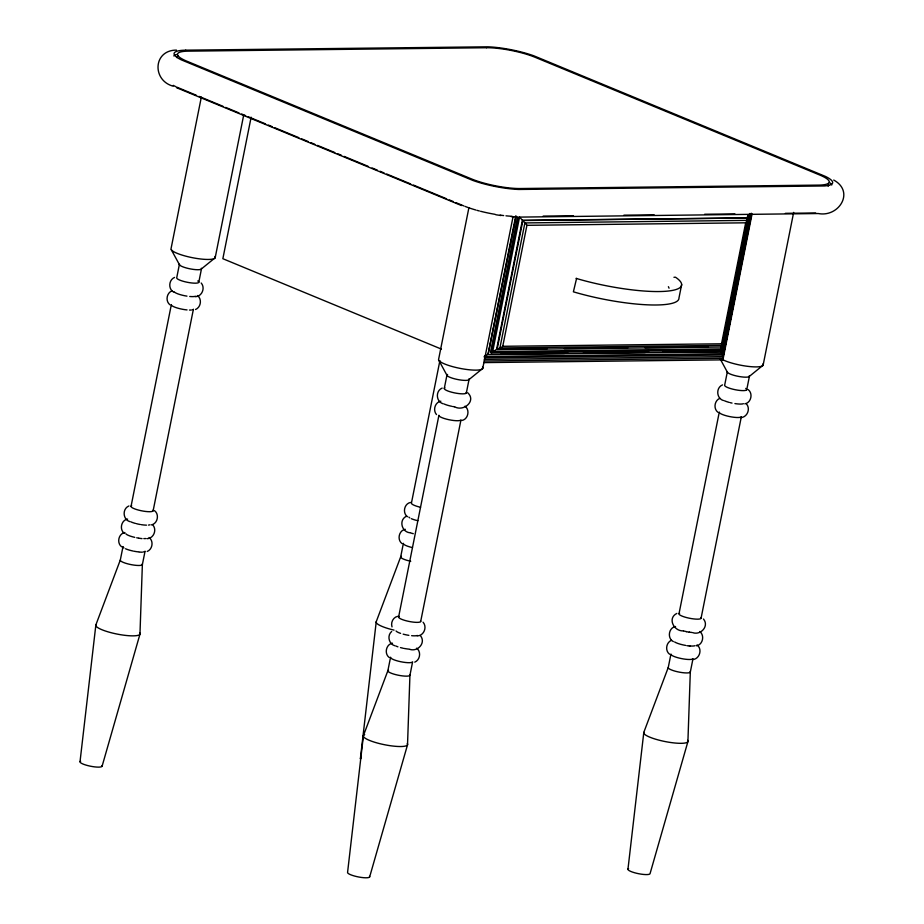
<?xml version="1.0" encoding="UTF-8"?>
<svg xmlns="http://www.w3.org/2000/svg" width="924" height="924" viewBox="0 0 924 924"><rect width="100%" height="100%" fill="white"/><g stroke="black" fill="none" stroke-linecap="round" stroke-linejoin="round"><path stroke-width="1.39" d="M80.03 761.653L95.865 624.913L120.316 560.002L123.008 546.569A11.273 2.31 11.3 0 0 123.989 547.955M360.406 758.442L376.241 621.69L400.704 556.791L403.384 543.347M627.974 869.114L643.809 732.362L668.26 667.463L670.951 654.019M201.34 97.089L171.079 248.498A22.557 4.608 11.3 0 0 194.063 258.004A22.557 4.608 11.3 0 0 214.934 256.491M131.069 506.237L171.356 304.585M153.118 510.868L193.405 309.217A11.273 2.31 11.3 0 1 192.781 309.69M198.775 282.328L201.467 268.884L215.177 257.761L243.74 114.842M251.132 117.198L222.857 258.708L441.429 349.11M468.895 207.75L438.646 359.17A22.557 4.608 11.3 0 0 461.619 368.676A22.557 4.608 11.3 0 0 482.49 367.151M439.905 360.603L411.446 503.026A11.273 2.31 11.3 0 0 420.536 507.276M398.625 616.909L438.923 415.257A11.273 2.31 11.3 0 0 448.96 419.727A11.273 2.31 11.3 0 0 460.972 419.889L420.674 621.54M444.294 388.369L446.985 374.925M466.343 393L469.022 379.556L482.732 368.433L512.993 217.013M484.534 356.133L488.057 354.308L515.696 215.985M488.057 354.308L516.169 216.181M517.544 216.77L490.425 352.471L491.372 352.864L722.071 350.219L749.191 214.518M518.491 217.163L491.372 352.864L496.592 349.387L547.008 348.81M833.725 180.053C855.127 191.707 838.888 217.567 818.306 213.536L519.554 217.105L492.688 351.524L721.378 348.902L722.071 350.219L683.633 350.265M747.585 217.96L522.857 220.536L497.066 349.584L721.794 347.008L747.585 217.96L522.372 220.339L496.592 349.387L501.351 347.343A5.359 3.442 -28.6 0 0 502.748 346.304L526.923 225.317A5.359 1.894 43 0 0 525.987 224.035L519.554 217.105M576.599 278.39L573.388 291.822A74.521 15.246 11.3 0 0 678.967 297.99L681.658 284.546M721.517 343.797L745.691 222.811A5.359 3.442 -28.6 0 0 746.465 221.506L746.638 220.386L524.89 222.927L499.907 347.944L721.656 345.403L721.817 344.814A5.359 1.894 43 0 0 721.505 343.797L502.748 346.304M749.676 214.252L721.806 353.719L722.487 355.047A4.1 1.455 43 0 1 722.857 355.844L722.626 356.652L484.315 359.378M488.53 354.504L722.21 351.836L749.849 213.502M750.623 214.276L722.487 355.047L484.292 357.773M751.281 213.236L722.764 358.258A4.1 1.455 43 0 1 723.134 359.066L722.914 359.863L484.372 362.601M751.674 213.617L722.764 358.258L484.338 360.995M722.914 359.863L752.032 214.114M679.013 613.686L719.299 412.046M693 658.65L690.309 672.095L687.906 741.625L650.022 873.746A11.273 2.31 11.3 0 1 636.578 873.261A11.273 2.31 11.3 0 1 628.597 868.629M701.05 618.318L741.348 416.678M746.719 389.789L749.41 376.345L763.12 365.211L793.658 212.393M102.079 766.285L139.963 634.164L142.365 564.633L145.056 551.201A11.273 2.31 11.3 0 1 143.093 551.963M369.635 876.957L407.519 744.836L409.933 675.305L412.612 661.861A11.273 2.31 11.3 0 1 400.612 661.699A11.273 2.31 11.3 0 1 390.575 657.23L387.884 670.674L363.432 735.573L347.586 872.325A11.273 2.31 11.3 0 0 359.078 877.072A11.273 2.31 11.3 0 0 369.519 876.322M721.113 347.02L721.378 348.902L748.244 214.483L747.1 217.764M391.649 631.496C386.867 635.516 388.796 643.97 394.733 645.749M721.205 346.904L721.794 347.008M722.21 351.836L721.471 351.986L721.806 353.719L484.164 356.445M174.578 277.419C168.63 279.833 168.029 289.2 173.781 292.18M171.899 290.864C166.47 293.081 165.292 301.351 170.016 304.839M195.553 309.494C200.982 307.288 202.16 299.006 197.436 295.518M128.921 505.959C122.072 508.754 122.776 519.611 129.857 521.633M147.205 551.466C152.633 549.26 153.811 540.979 149.087 537.502M442.146 388.092C435.296 390.887 436.001 401.744 443.093 403.765M406.606 516.193C398.487 519.704 401.559 531.993 409.956 532.79M722.522 384.881C715.673 387.676 716.377 398.533 723.469 400.554M719.842 398.325C714.414 400.531 713.236 408.812 717.96 412.3M414.761 662.138C420.189 659.932 421.367 651.651 416.643 648.163M676.865 613.421C667.22 618.075 673.723 631.231 683.102 630.896M671.482 640.297C666.065 642.515 664.876 650.785 669.611 654.273M440.852 401.201C434.95 402.183 432.686 410.244 436.498 414.576M461.734 420.501C468.168 419.484 470.201 409.933 465.003 406.19M127.616 519.069C121.183 520.085 119.15 529.625 124.347 533.379M151.19 524.924C157.623 523.896 159.656 514.356 154.458 510.614M124.936 532.513C118.503 533.529 116.47 543.069 121.668 546.823M744.79 403.846C751.224 402.818 753.268 393.278 748.059 389.535M410.683 502.413C404.25 503.43 402.217 512.97 407.415 516.724M405.313 529.302C398.879 530.318 396.846 539.859 402.044 543.601M397.863 616.296C393.185 617.105 390.54 622.522 392.019 626.899M392.492 643.185C386.059 644.201 384.026 653.742 389.223 657.484M675.559 626.518C668.537 627.65 667.059 638.449 673.365 641.614M696.442 645.818C702.875 644.802 704.908 635.262 699.711 631.508M195.345 296.708C201.998 296.604 205.509 287.884 201.201 283.01M146.997 538.692C153.65 538.588 157.149 529.856 152.853 524.994M740.598 417.613C747.262 417.509 750.762 408.778 746.453 403.915M417.244 635.908C423.897 635.816 427.396 627.084 423.1 622.222M692.249 659.586C699.491 659.563 702.817 649.179 697.031 644.952M176.449 50.104C152.98 50.15 151.975 80.48 173.192 86.198M673.942 277.281L675.513 277.235A74.521 15.246 11.3 0 1 659.008 291.545A74.521 15.246 11.3 0 1 576.079 278.378M543.15 216.101L573.434 215.754M623.896 215.177L654.18 214.83M704.642 214.252L734.926 213.906M785.388 213.328L815.673 212.982M526.923 225.317L745.691 222.811M564.298 348.614L627.685 347.886M644.964 347.69L708.35 346.962M522.152 352.113L568.283 351.582M602.887 351.189L649.029 350.658M501.039 354.169L564.506 353.442M583.263 353.222L645.287 352.506M662.6 352.31L721.736 351.64M511.111 216.643L515.684 216.909M139.339 552.067L142.1 552.217M692.654 632.64C700.773 635.562 709.389 626.079 703.476 619.011M409.586 649.295C417.706 652.217 426.334 642.734 420.408 635.666M454.827 406.918C463.975 411.815 476.565 400.716 467.683 392.746M138.912 538.23L142.03 538.623M686.855 645.691L689.974 646.072M495.714 214.726L501.039 215.546M686.278 631.658L689.547 632.247M465.095 206.41L467.475 207.322A38.519 7.877 11.3 0 0 475.895 210.025M196.385 95.299L177.015 87.214M199.053 96.396L223.007 106.306M225.664 107.403L238.981 112.913M241.638 114.01L245.634 115.662M248.29 116.77L265.592 123.92M268.26 125.029L272.257 126.68M274.913 127.778L298.868 137.688M301.536 138.785L308.189 141.545M310.845 142.643L314.841 144.294M317.51 145.391L334.811 152.552M337.468 153.65L341.464 155.301M344.121 156.399L368.087 166.308M372.072 167.96L377.396 170.166M380.064 171.263L384.049 172.915M386.717 174.024L410.672 183.934M413.34 185.031L446.615 198.799M449.272 199.896L453.268 201.548M455.925 202.645L463.917 205.948M176.519 87.676L461.515 205.555M719.946 358.489L727.477 372.349M438.888 360.441L447.101 375.56M171.321 249.769L179.545 264.888M668.399 286.694L669.057 288.196M409.806 674.67A11.273 2.31 11.3 0 1 397.921 675.144A11.273 2.31 11.3 0 1 388.519 670.2M407.276 743.566A22.557 4.608 11.3 0 1 383.518 744.513A22.557 4.608 11.3 0 1 364.691 734.626M420.559 620.893A11.273 2.31 11.3 0 1 408.674 621.367A11.273 2.31 11.3 0 1 399.26 616.424M466.216 392.365A11.273 2.31 11.3 0 1 454.342 392.839A11.273 2.31 11.3 0 1 444.929 387.895M468.907 378.921A11.273 2.31 11.3 0 1 457.022 379.394A11.273 2.31 11.3 0 1 447.609 374.451M417.359 635.458A11.273 2.31 11.3 0 1 411.63 635.689M408.87 635.342A11.273 2.31 11.3 0 1 403.164 634.141M400.6 633.367A11.273 2.31 11.3 0 1 396.061 630.988M408.939 649.133A11.273 2.31 11.3 0 1 404.262 648.452M403.303 648.255A11.273 2.31 11.3 0 1 400.473 647.585M397.921 646.812A11.273 2.31 11.3 0 1 395.795 645.991M454.539 406.803A11.273 2.31 11.3 0 1 452.61 406.468M451.651 406.283A11.273 2.31 11.3 0 1 444.144 404.007M410.741 561.261A11.273 2.31 11.3 0 1 401.328 556.317M360.533 759.078A11.273 2.31 11.3 0 1 361.041 757.969M394.04 630.122A22.557 4.608 11.3 0 1 376.241 621.69M412.474 547.609A11.273 2.31 11.3 0 1 403.511 543.982M417.844 520.72A11.273 2.31 11.3 0 1 411.296 518.664M409.748 517.856A11.273 2.31 11.3 0 1 408.882 517.105M413.294 533.702A11.273 2.31 11.3 0 1 410.73 532.929M512.139 216.297A38.519 7.877 11.3 0 1 505.971 215.823M503.672 215.569A38.519 7.877 11.3 0 1 500.103 215.107M495.241 214.356A38.519 7.877 11.3 0 1 480.549 211.273M479.36 210.972A38.519 7.877 11.3 0 1 477.038 210.349M175.987 86.764A38.519 7.877 11.3 0 1 173.331 85.366M173.851 55.96A38.519 7.877 11.3 0 1 176.623 54.481M176.854 57.6A35.008 7.161 11.3 0 1 178.228 55.971M829.452 182.502A38.519 7.877 11.3 0 1 831.785 184.985M828.354 184.407A35.008 7.161 11.3 0 1 828.147 186.278M152.991 510.233A11.273 2.31 11.3 0 1 141.106 510.706A11.273 2.31 11.3 0 1 131.693 505.751M101.952 765.649A11.273 2.31 11.3 0 1 90.067 766.123A11.273 2.31 11.3 0 1 80.654 761.18M142.25 563.998A11.273 2.31 11.3 0 1 131.809 564.76A11.273 2.31 11.3 0 1 120.316 560.002M139.72 632.894A22.557 4.608 11.3 0 1 118.85 634.407A22.557 4.608 11.3 0 1 95.865 624.913M138.692 551.905A11.273 2.31 11.3 0 1 134.015 551.224M133.044 551.027A11.273 2.31 11.3 0 1 125.537 548.764M197.794 280.942A11.273 2.31 11.3 0 1 189.663 282.698A11.273 2.31 11.3 0 1 176.738 277.697L179.418 264.252A11.273 2.31 11.3 0 0 190.91 269.011A11.273 2.31 11.3 0 0 201.34 268.249M145.773 538.519A11.273 2.31 11.3 0 1 143.821 538.6M138.623 538.115A11.273 2.31 11.3 0 1 136.694 537.78M134.777 537.375A11.273 2.31 11.3 0 1 125.814 533.76M191.441 309.979A11.273 2.31 11.3 0 1 189.489 310.06M187.041 309.921A11.273 2.31 11.3 0 1 171.483 305.22M195.461 296.257A11.273 2.31 11.3 0 1 189.732 296.477M186.971 296.142A11.273 2.31 11.3 0 1 174.162 291.776M149.803 524.786A11.273 2.31 11.3 0 1 148.464 525.075M146.5 525.155A11.273 2.31 11.3 0 1 141.314 524.67M140.356 524.52A11.273 2.31 11.3 0 1 136.521 523.712M135.597 523.469A11.273 2.31 11.3 0 1 130.919 521.875M700.935 617.682A11.273 2.31 11.3 0 1 689.05 618.156A11.273 2.31 11.3 0 1 679.637 613.213M690.193 671.459A11.273 2.31 11.3 0 1 679.752 672.222A11.273 2.31 11.3 0 1 668.26 667.463M687.664 740.355A22.557 4.608 11.3 0 1 666.781 741.868A22.557 4.608 11.3 0 1 643.809 732.362M745.737 388.403A11.273 2.31 11.3 0 1 737.606 390.147A11.273 2.31 11.3 0 1 724.67 385.158L727.361 371.714A11.273 2.31 11.3 0 0 738.854 376.461A11.273 2.31 11.3 0 0 749.283 375.71M692.365 659.135A11.273 2.31 11.3 0 1 680.988 658.489A11.273 2.31 11.3 0 1 671.067 654.654M740.713 417.151A11.273 2.31 11.3 0 1 729.348 416.516A11.273 2.31 11.3 0 1 719.426 412.682M695.056 645.691A11.273 2.31 11.3 0 1 689.316 645.911M685.608 645.414A11.273 2.31 11.3 0 1 674.624 641.961M762.878 363.941A22.557 4.608 11.3 0 1 747.689 366.331A22.557 4.608 11.3 0 1 720.997 358.731M743.404 403.707A11.273 2.31 11.3 0 1 734.915 403.592M732.027 403.072A11.273 2.31 11.3 0 1 730.133 402.633M729.209 402.39A11.273 2.31 11.3 0 1 724.52 400.797M692.007 632.466A11.273 2.31 11.3 0 1 689.246 632.131M686.359 631.6A11.273 2.31 11.3 0 1 683.541 630.93M185.701 50.173L182.432 50.312A38.519 7.877 11.3 0 0 181.358 59.875L472.845 180.434A38.519 7.877 11.3 0 0 518.861 189.466L824.312 185.967A38.519 7.877 11.3 0 0 825.386 176.403L533.899 55.833A38.519 7.877 11.3 0 0 487.884 46.812L185.701 50.173M486.463 47.736L188.15 51.155A35.008 7.161 11.3 0 0 187.018 61.261L471.69 179.002A35.008 7.161 11.3 0 0 520.281 188.531L818.583 185.112A35.008 7.161 11.3 0 0 819.727 175.017L535.054 57.265A35.008 7.161 11.3 0 0 486.463 47.736"/></g></svg>
